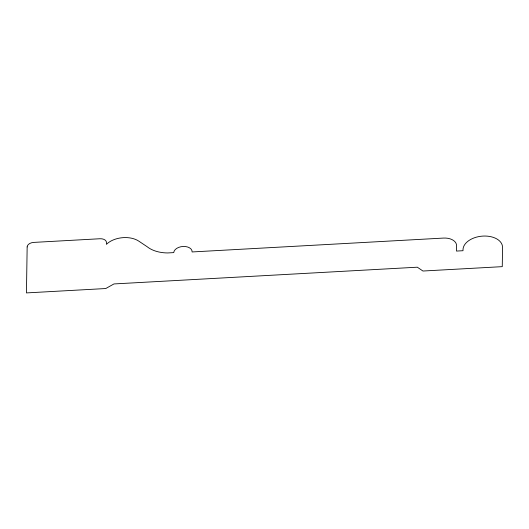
<?xml version="1.0" encoding="UTF-8"?>
<svg xmlns="http://www.w3.org/2000/svg" width="529" height="529" viewBox="0 0 529 529"><rect width="100%" height="100%" fill="white"/><g stroke="black" fill="none" stroke-linecap="round" stroke-linejoin="round"><path stroke-width="0.79" d="M27.151 246.911L26.45 292.914L105.747 288.536L113.953 283.941L417.315 267.198L422.962 271.027L502.259 266.649L502.55 247.499A19.837 12.458 -5.8 0 0 482.97 236.086A19.837 12.458 -5.8 0 0 463.007 249.681L462.987 250.713L456.494 251.07L456.573 245.701A13.258 8.325 -5.8 0 0 443.487 238.076L192.12 251.949A9.224 5.793 -5.8 0 0 183.292 246.454A9.224 5.793 -5.8 0 0 173.743 252.611L167.614 252.948A29.373 18.449 -5.8 0 1 147.115 246.693L138.829 241.158A20.499 12.875 -5.8 0 0 106.435 244.338L106.461 242.533A6.573 4.133 -5.8 0 0 99.968 238.744L33.77 242.401A6.573 4.133 -5.8 0 0 27.151 246.911"/></g></svg>
